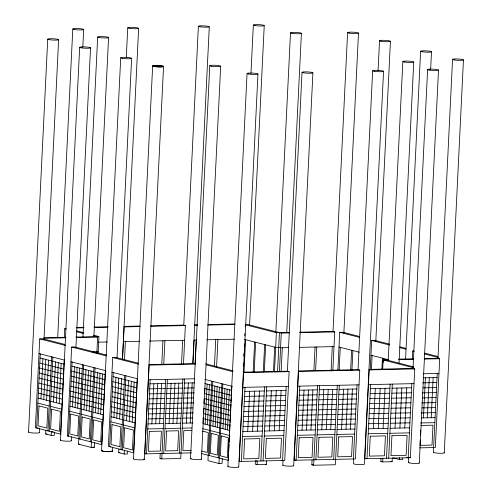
<?xml version="1.0" encoding="UTF-8"?>
<svg xmlns="http://www.w3.org/2000/svg" width="492" height="492" viewBox="0 0 492 492"><rect width="100%" height="100%" fill="white"/><g stroke="black" fill="none" stroke-linecap="round" stroke-linejoin="round"><path stroke-width="0.74" d="M28.554 432.105L47.724 39.151M64.919 344.449L42.853 338.81L39.717 338.877L35.387 427.689L60.59 434.135L64.2 360.039M40.258 353.914L36.648 428.009L37.902 427.978M40.941 398.815L42.896 358.717M39.452 432.628L39.674 428.022M44.016 338.994L58.622 39.674M44.12 339.744L44.194 338.275L65.565 337.801M43.776 399.541L45.731 359.443M46.611 400.267L48.567 360.169M54.458 432.425L54.317 435.309L51.18 435.377L45.707 433.975L45.879 430.371M47.988 430.912L51.599 356.817M49.249 431.232L52.859 357.137M51.18 435.377L51.352 431.773L53.241 431.73M53.542 402.038L55.498 361.94M57.699 337.506L72.791 28.973M56.377 402.763L58.333 362.666M59.212 403.483L61.168 363.391M64.292 337.537L64.723 328.717L65.977 328.693M60.491 440.235L79.661 47.306M82.822 47.146L83.683 29.495M105.374 370.562L101.764 444.657L67.324 435.851L71.654 347.038L74.79 346.971L106.678 355.126M68.474 436.146L72.084 362.05M72.515 406.884L74.464 366.792M71.389 440.752L71.574 436.914M75.916 347.893L90.559 47.829M75.098 407.542L77.047 367.45M77.681 408.206L79.63 368.108M82.951 337.088L97.68 37.017M94.538 442.622L94.304 447.351L91.168 447.425L78.542 444.196L82.416 364.695M79.95 439.079L83.56 364.99M83.991 409.818L85.946 369.726M86.574 410.482L88.529 370.384M89.157 411.14L91.112 371.048M93.886 336.842L108.578 37.54M90.282 441.724L93.892 367.629M91.168 447.425L95.042 367.924M96.838 353.317L97.631 337.094L93.56 336.079M98.129 352.795L98.923 336.571L93.744 335.255M95.473 412.757L97.422 372.659M98.056 413.415L100.005 373.323M100.639 414.073L102.588 373.981M101.549 450.715L120.718 57.792M126.278 57.705L127.742 27.78M138.658 363.299L115.86 357.463L112.717 357.536L108.388 446.342L133.59 452.788L137.2 378.699M113.258 372.573L109.648 446.668L110.903 446.638M113.941 417.468L115.897 377.376M112.44 451.238L112.637 447.406M117.022 357.616L131.616 58.314M116.776 418.194L118.732 378.102M122.465 359.062L138.639 28.302M119.611 418.92L121.567 378.828M122.557 359.191L124.119 326.909L140.195 326.553M127.465 451.078L127.323 453.962L124.181 454.036L118.707 452.634L118.886 449.03M124.494 359.916L125.386 341.583M120.989 449.565L124.599 375.476M122.25 449.891L125.86 375.796M124.181 454.036L124.359 450.426M126.542 420.691L128.498 380.599M129.378 421.416L131.333 381.325M132.213 422.142L134.168 382.05M133.492 458.907L152.655 65.946M144.384 459.43L163.553 66.463M150.152 379.756L146.536 453.845L145.318 453.538M151.874 423.84L153.836 383.748M155.755 423.753L157.711 383.662M161.77 364.437L162.92 340.753M159.636 423.673L161.591 383.576M163.744 364.394L164.894 340.71M184.629 378.994L180.748 458.495L161.788 458.913L159.962 458.446L160.195 453.716M161.788 458.913L165.669 379.412M163.775 453.47L167.391 379.375M169.113 423.464L171.075 383.366M172.993 423.378L174.949 383.28M176.874 423.292L178.83 383.2M181.523 364L182.673 340.323M183.75 325.538L198.387 26.242M183.498 363.957L185.361 325.556L183.541 325.095L150.62 325.821M179.291 453.126L182.907 379.031M186.351 423.083L188.313 382.985M192.809 363.662L209.285 26.759M192.919 363.754L194.069 340.077L196.314 340.021M190.232 422.997L192.188 382.905M195.084 363.705L196.234 340.027M190.527 458.618L209.776 65.676M202.944 422.886L203.227 417.161M203.436 412.868L203.645 408.569L210.41 410.297M203.928 402.843L204.137 398.545L210.896 400.279M204.414 392.819L204.623 388.526L211.388 390.254M201.419 459.134L220.674 66.199M205.164 424.184L207.126 384.086M207.421 424.756L209.377 384.664M211.831 381.165L207.95 460.666L218.965 463.482L222.107 463.415L222.341 458.679M209.211 455.512L212.833 381.417M214.45 366.331L215.748 339.597M212.931 426.17L214.887 386.072M216.585 367.05L217.919 339.548M215.182 426.742L217.144 386.651M217.439 427.32L219.395 387.229M218.227 457.818L221.849 383.729M218.965 463.482L222.851 383.981M222.95 428.729L224.905 388.637M225.201 429.307L227.156 389.215M227.458 429.885L229.413 389.793M227.845 466.434L247.064 73.486M228.54 454.344L228.245 460.383L201.277 453.483M228.651 452.08L229.02 444.528M229.131 442.265L229.536 434.042M229.604 432.609L230.022 424.018M230.096 422.585L230.514 413.993M230.582 412.56L231 403.969M231.074 402.536L231.492 393.944M231.56 392.518L231.867 386.288M250.975 73.394L253.343 25.043M243.3 366.189L243.448 363.133M243.786 356.263L243.934 353.207M244.272 346.331L244.383 344.037M244.788 335.784L244.893 333.576M245.25 326.227L245.323 324.757L248.466 324.689L281.289 333.084L289.69 332.899M238.743 466.957L257.962 74.009M244.001 372.555L245.613 339.714M241.369 461.41L245.004 387.315M249.561 325.649L264.241 25.566M247.716 431.379L249.684 391.288M253.134 372.567L254.628 342.014M254.173 372.057L255.631 342.266M252.593 431.275L254.561 391.183M255.434 460.592L255.256 464.202L257.082 464.669L266.498 464.46L266.676 460.856M257.476 431.17L259.444 391.078M257.082 464.669L257.255 461.059L256.043 460.752M263.3 372.069L264.647 344.566M264.339 371.558L265.649 344.824M260.883 460.986L264.518 386.89M263.054 460.936L266.689 386.847M269.401 430.912L271.369 390.814M273.466 371.571L274.665 347.124M275.84 332.112L290.508 32.81M274.468 371.823L276.381 332.684L245.323 324.757M274.278 430.801L276.246 390.709M277.55 371.761L279.468 332.617M279.413 371.46L281.289 333.084M281.135 371.423L282.297 347.746M279.155 430.697L281.123 390.605M286.738 332.635L301.405 33.333M286.203 386.423L282.568 460.512L281.35 460.198M282.802 465.211L283.023 460.61M287.377 371.589L302.02 72.287M289.124 371.657L284.733 460.463L239.198 461.453L243.558 372.647L289.124 371.657L287.297 371.189L243.257 372.143M293.699 465.733L312.912 72.81M299.769 386.122L296.129 460.211L294.302 459.743M302.045 430.199L304.013 390.101M306.485 430.1L308.453 390.008M310.932 430.002L312.9 389.91M313.89 370.716L315.046 347.032M315.612 370.673L316.774 346.995M339.271 385.261L335.372 464.762L313.644 465.235L311.817 464.768L312.051 460.038M313.644 465.235L317.543 385.734M315.882 459.786L319.517 385.691M321.793 429.768L323.761 389.676M326.239 429.67L328.207 389.578M331.091 371.103L332.284 346.657M332.998 331.897L347.604 32.583M332.85 370.304L334.726 331.928L332.906 331.46L300.077 332.174M330.686 429.571L332.654 389.479M337.887 369.959L339.714 332.321L342.856 332.254L359.775 336.571M333.662 459.399L337.297 385.304M339.148 370.279L340.273 347.364M343.859 333.189L358.496 33.099M341.546 429.338L343.514 389.246M345.993 429.239L347.961 389.147M350.642 370.119L351.614 350.261M351.903 370.439L352.875 350.581M350.439 429.147L352.407 389.049M353.41 458.968L357.051 384.879M353.674 459.073L353.447 463.673A5.455 0.658 2.8 0 0 358.908 464.589A5.455 0.658 2.8 0 0 364.344 464.196L383.557 71.272M358.022 370.046L372.665 70.75M359.757 370.119L355.39 458.925L294.154 460.254L298.515 371.448L359.757 370.119L357.93 369.652L298.22 370.95M378.077 70.663L379.541 40.738M370.242 369.713L371.669 340.482L374.812 340.415L389.639 344.203M370.624 384.572L366.983 458.667L365.771 458.353M371.392 370.009L372.1 355.495M375.796 341.325L390.433 41.254M373.33 428.637L375.298 388.545M378.213 428.532L380.181 388.44M381.872 369.59L382.432 358.133M382.665 369.517L383.133 359.966L388.539 359.843M383.391 362.247L383.582 358.428M392.296 458.113L392.118 461.724L382.696 461.927L380.869 461.459L381.011 458.575M383.09 428.427L385.058 388.336M382.696 461.927L382.874 458.323M388.243 360.039L402.843 61.506M386.497 458.243L390.138 384.147M388.668 458.193L392.302 384.104M395.014 428.169L396.983 388.077M398.987 363.631L413.741 62.023M399.891 428.065L401.859 387.967M402.757 458.12L402.69 459.473L399.547 459.54L399.645 457.517M405.549 359.732L420.617 51.229M404.768 427.954L406.743 387.862M412.321 359.062L412.72 350.962L413.975 350.937M411.816 383.68L408.182 457.769L406.355 457.302M408.397 462.505L408.661 457.129M412.979 368.871L427.616 69.55M414.738 368.914L369.178 369.904L364.818 458.716L410.346 457.726L414.738 368.914L412.911 368.447L368.871 369.406M430.648 69.397L431.509 51.746M420.205 439.996L419.94 445.352L432.007 445.094L432.985 425.193L420.918 425.457M420.432 435.402L420.691 430.045M419.295 463.027L438.513 70.073M423.44 417.892L425.408 377.794M427.32 417.806L429.288 377.715M431.201 417.72L433.163 377.628M433.366 452.332L433.593 447.732M437.935 358.699L452.548 59.384M433.612 447.56L437.247 373.465M424.116 358.563L437.862 358.268L439.688 358.736L435.334 447.523L419.571 447.861M444.264 452.855L463.446 59.907M76.426 327.444L84.021 327.278M93.892 327.057L108.32 326.743M123.824 326.405L139.906 326.055M194.451 324.855L197.489 324.788M208.116 324.554L234.696 323.97M76.734 327.943L83.566 327.789M94.2 327.555L107.865 327.254M150.915 326.319L185.361 325.556M194.752 325.353L197.79 325.292M207.667 325.071L235.004 324.468M43.893 337.77L66.033 337.284M75.959 337.063L98.923 336.571M276.381 332.684L289.388 332.401M76.254 337.567L97.631 337.094M299.61 332.684L334.726 331.928M98.308 342.168L107.311 341.971M123.406 341.626L139.482 341.27M149.433 341.054L184.648 340.279M206.745 339.794L234.432 339.185M96.949 351.3L98.209 351.27M278.804 347.309L275.661 347.383L244.604 339.455M92.232 351.891L96.918 351.792M288.207 347.616L280.569 347.782L278.749 347.315M299.536 347.37L334.013 346.62M148.848 364.597L195.416 363.57M388.237 359.344L384.424 359.424L386.245 359.892M398.926 359.111L413.434 358.797M195.718 364.068L149.15 365.095L144.814 453.888L191.357 452.861M398.458 359.627L413.729 359.295M424.418 359.062L439.688 358.736M148.43 379.793L194.235 378.785M423.206 373.772L438.969 373.428M149.955 383.834L165.472 383.489M167.194 383.452L182.71 383.114M184.432 383.071L194.777 382.844M423.471 377.838L437.044 377.542M422.579 382.862L436.798 382.555M149.709 388.846L165.226 388.502M166.948 388.465L182.464 388.12M184.186 388.083L193.885 387.874M242.839 387.364L288.398 386.374M297.789 386.165L359.031 384.836M368.453 384.621L414.018 383.631M244.807 391.392L264.321 390.968M266.486 390.925L286 390.5M299.567 390.199L317.346 389.812M319.32 389.769L337.094 389.387M339.074 389.344L356.848 388.957M370.421 388.655L389.935 388.231M392.106 388.182L411.619 387.757M422.979 387.862L436.552 387.567M149.463 393.858L164.98 393.514M166.702 393.477L182.218 393.133M183.94 393.096L194.285 392.868M244.561 396.404L264.075 395.98M266.24 395.937L285.754 395.513M299.32 395.211L317.1 394.824M319.074 394.781L336.848 394.393M338.828 394.35L356.602 393.969M370.175 393.661L389.689 393.237M391.86 393.194L411.373 392.77M149.224 398.871L164.734 398.526M166.462 398.489L181.972 398.145M183.7 398.108L193.393 397.893M422.087 392.887L436.306 392.579M244.315 401.417L263.829 400.992M265.994 400.943L285.508 400.525M299.075 400.224L316.854 399.836M318.828 399.793L336.602 399.406M338.582 399.363L356.356 398.981M369.929 398.674L389.443 398.249M391.614 398.206L411.127 397.782M148.978 403.883L164.494 403.538M166.216 403.502L181.732 403.157M183.454 403.12L193.799 402.893M422.487 397.887L436.06 397.591M298.828 405.236L316.608 404.848M318.582 404.805L336.356 404.418M338.336 404.375L356.11 403.987M369.683 403.686L389.197 403.262M391.368 403.219L410.882 402.794M244.069 406.429L263.583 406.005M265.748 405.955L285.262 405.531M148.732 408.895L164.248 408.551M165.97 408.514L181.487 408.169M183.208 408.132L192.907 407.917M421.595 402.911L435.814 402.604M243.823 411.441L263.337 411.017M265.502 410.968L285.016 410.543M298.582 410.248L316.362 409.861M318.336 409.818L336.11 409.43M338.09 409.387L355.864 409M369.437 408.698L388.951 408.274M391.122 408.231L410.636 407.807M148.486 413.901L164.002 413.563M165.724 413.526L181.24 413.182M182.963 413.145L193.307 412.917M421.995 407.911L435.568 407.616M243.577 416.453L263.091 416.029M265.256 415.98L284.77 415.555M298.337 415.26L316.116 414.873M318.09 414.83L335.864 414.442M337.844 414.399L355.618 414.012M369.191 413.711L388.705 413.286M390.876 413.237L410.389 412.813M421.103 412.936L435.322 412.628M148.24 418.913L163.756 418.575M165.478 418.538L180.995 418.194M182.717 418.157L192.415 417.942M243.331 421.466L262.845 421.041M265.01 420.992L284.524 420.568M298.09 420.266L315.87 419.885M317.844 419.842L335.618 419.455M337.598 419.412L355.372 419.024M368.945 418.723L388.459 418.298M390.63 418.249L410.143 417.825M421.503 417.936L435.076 417.64M148 423.926L163.51 423.587M165.238 423.544L180.748 423.206M182.477 423.169L192.815 422.936M243.085 426.478L262.599 426.054M264.764 426.004L284.278 425.58M297.844 425.279L315.624 424.897M317.598 424.854L335.372 424.467M337.352 424.424L355.126 424.036M368.699 423.735L388.213 423.311M390.384 423.261L409.897 422.837M147.754 428.938L163.27 428.594M164.992 428.557L180.509 428.218M182.231 428.175L191.929 427.966M420.611 422.96L434.83 422.653M191.806 430.469L183.83 430.648L182.858 450.543L191.154 450.358M45.707 433.975L46.961 433.95M242.839 431.484L262.353 431.06M264.518 431.017L284.032 430.592M297.599 430.291L315.378 429.903M317.352 429.86L335.126 429.479M337.106 429.436L354.88 429.049M368.453 428.747L387.967 428.323M390.138 428.274L409.651 427.849M67.324 435.851L68.579 435.82M242.593 436.496L262.107 436.072M264.272 436.029L283.786 435.604M297.353 435.303L315.132 434.916M317.106 434.873L334.88 434.491M336.86 434.448L354.634 434.061M368.207 433.759L387.721 433.335M389.892 433.286L409.406 432.862M78.542 444.196L79.796 444.165M118.707 452.634L119.962 452.603M159.962 458.446L161.481 458.415M380.869 461.459L382.321 461.428M311.817 464.768L313.318 464.737M400.021 346.848L405.955 348.367M424.682 353.151L437.923 356.528M339.714 332.321L359.578 337.389M371.669 340.482L389.467 345.027M399.848 347.678L405.777 349.191M412.72 350.962L414.19 351.343M424.485 353.969L438.464 357.536M338.994 347.038L359.252 352.211M370.95 355.199L387.272 359.369M386.275 359.892L413.631 366.897M383.133 359.966L413.446 367.721M76.74 330.913L83.394 332.61M205.674 363.834L233.03 370.833M64.723 328.717L66.205 329.093M76.555 331.737L83.21 333.435M206.228 364.849L232.851 371.657M204.77 379.357L232.132 386.355M39.717 338.877L65.461 345.464M71.654 347.038L106.5 355.956M112.717 357.536L138.461 364.117M204.869 383.514L211.634 385.242M212.636 385.5L221.652 387.807M222.648 388.059L231.664 390.365M212.39 390.507L221.406 392.819M222.409 393.071L231.424 395.377M204.377 393.532L211.142 395.267M212.144 395.519L221.16 397.825M222.163 398.083L231.178 400.39M38.997 353.594L64.741 360.181M70.934 361.755L105.786 370.673M111.998 372.253L137.742 378.834M211.898 400.531L220.914 402.837M221.917 403.096L230.933 405.402M71.881 366.128L82.213 368.772M83.363 369.068L93.695 371.706M94.839 372.001L105.171 374.646M113.062 376.651L124.402 379.553M125.663 379.873L137.004 382.776M40.061 357.998L51.402 360.894M52.662 361.22L64.003 364.117M203.891 403.557L210.65 405.291M211.652 405.543L220.668 407.85M221.671 408.108L230.687 410.414M39.815 363.01L51.156 365.907M52.416 366.226L63.757 369.129M71.641 371.14L81.973 373.785M83.117 374.08L93.449 376.718M94.599 377.013L104.931 379.658M112.816 381.663L124.156 384.566M125.417 384.885L136.758 387.788M408.526 457.259L410.346 457.726M211.406 410.556L220.428 412.862M221.425 413.12L230.44 415.426M392.936 457.849L399.547 459.54M39.569 368.016L50.91 370.919M52.17 371.239L63.511 374.141M71.395 376.152L81.727 378.797M82.871 379.086L93.203 381.731M94.353 382.026L104.685 384.664M112.576 386.675L123.916 389.578M125.171 389.898L136.512 392.8M390.9 461.41L392.118 461.724M203.399 413.581L210.164 415.309M211.166 415.568L220.182 417.874M221.185 418.132L230.201 420.439M39.329 373.028L50.67 375.931M51.924 376.251L63.265 379.154M71.149 381.165L81.481 383.809M82.631 384.098L92.963 386.743M94.107 387.038L104.439 389.676M112.33 391.687L123.67 394.59M124.931 394.91L136.272 397.813M203.153 418.594L209.918 420.322M210.92 420.58L219.936 422.886M220.939 423.145L229.955 425.451M39.083 378.041L50.424 380.943M51.685 381.263L63.025 384.166M70.909 386.177L81.235 388.821M82.385 389.111L92.717 391.755M93.867 392.05L104.199 394.689M112.084 396.7L123.424 399.602M124.685 399.922L136.026 402.825M202.913 423.606L209.672 425.334M210.674 425.592L219.69 427.899M220.693 428.157L229.709 430.463M38.837 383.053L50.178 385.956M51.439 386.275L62.779 389.178M70.663 391.189L80.995 393.828M82.139 394.123L92.471 396.767M93.621 397.062L103.953 399.701M111.838 401.712L123.178 404.608M124.439 404.934L135.78 407.831M202.667 428.618L209.426 430.346M210.428 430.605L219.444 432.911M220.447 433.163L229.463 435.469M38.591 388.065L49.932 390.968M51.193 391.288L62.533 394.19M70.418 396.201L80.75 398.84M81.9 399.135L92.232 401.779M93.375 402.069L103.707 404.713M111.598 406.724L122.939 409.621M124.199 409.947L135.54 412.843M202.544 431.121L208.307 432.597L207.335 452.492L201.72 451.059M38.351 393.077L49.692 395.98M50.953 396.3L62.293 399.197M70.171 401.214L80.504 403.852M81.654 404.147L91.986 406.792M93.129 407.081L103.461 409.725M111.352 411.736L122.692 414.633M123.953 414.959L135.294 417.856M38.105 398.089L49.446 400.986M50.707 401.312L62.047 404.209M69.932 406.22L80.264 408.864M81.408 409.159L91.74 411.798M92.89 412.093L103.222 414.738M111.106 416.749L122.447 419.645M123.707 419.971L135.048 422.868M37.859 403.102L49.2 405.998M50.461 406.324L61.801 409.221M69.686 411.232L80.018 413.877M81.168 414.172L91.494 416.81M92.644 417.105L102.976 419.75M110.866 421.755L122.207 424.657M123.461 424.977L134.802 427.88M265.286 464.153L266.498 464.46M92.822 446.976L94.304 447.351M201.234 458.956A5.455 0.652 2.8 0 1 195.275 459.491A5.455 0.652 2.8 0 1 191.247 458.323M419.104 462.849A5.455 0.658 2.8 0 1 413.151 463.384A5.455 0.658 2.8 0 1 409.123 462.209M238.552 466.779A5.455 0.658 2.8 0 1 232.599 467.314A5.455 0.658 2.8 0 1 228.571 466.145M143.646 459.067A5.455 0.658 2.8 0 1 139.666 459.854A5.455 0.658 2.8 0 1 133.67 458.747M39.262 432.45A5.455 0.658 2.8 0 1 34.016 433.022A5.455 0.658 2.8 0 1 28.733 431.945M71.199 440.574A5.455 0.658 2.8 0 1 65.953 441.152A5.455 0.658 2.8 0 1 60.676 440.069M293.509 465.555A5.455 0.658 2.8 0 1 288.263 466.133A5.455 0.658 2.8 0 1 282.98 465.051M444.073 452.677A5.455 0.658 2.8 0 1 438.827 453.249A5.455 0.658 2.8 0 1 433.55 452.173M38.997 405.931L38.032 425.826L46.851 428.083L47.822 408.182L38.997 405.931M51.599 409.153L50.633 429.049L59.452 431.306L60.418 411.404L51.599 409.153M70.713 414.036L69.741 433.932L77.779 435.986L78.745 416.091L70.713 414.036M82.189 416.97L81.223 436.865L89.255 438.919L90.227 419.024L82.189 416.97M93.671 419.904L92.699 439.805L100.737 441.859L101.703 421.958L93.671 419.904M112.004 424.584L111.032 444.485L119.851 446.736L120.823 426.841L112.004 424.584M124.599 427.806L123.633 447.708L132.453 449.959L133.424 430.063L124.599 427.806M149.353 431.404L148.381 451.305L160.447 451.035L161.419 431.14L149.353 431.404M166.591 431.029L165.62 450.924L177.686 450.66L178.657 430.758L166.591 431.029M211.308 433.366L210.336 453.261L217.347 455.057L218.325 435.162L211.308 433.366M221.326 435.93L220.355 455.826L227.365 457.622L228.337 437.72L221.326 435.93M244.635 438.956L243.663 458.851L258.835 458.526L259.813 438.624L244.635 438.956M266.32 438.489L265.342 458.384L280.52 458.052L281.498 438.157L266.32 438.489M299.204 437.769L298.226 457.665L312.057 457.363L313.029 437.468L299.204 437.769M318.957 437.339L317.98 457.234L331.805 456.933L332.783 437.037L318.957 437.339M338.711 436.908L337.733 456.804L351.559 456.508L352.536 436.607L338.711 436.908M370.255 436.213L369.277 456.115L384.455 455.783L385.433 435.887L370.255 436.213M391.933 435.746L390.956 455.641L406.134 455.315L407.112 435.414L391.933 435.746M404.449 62.047A5.455 0.658 2.8 0 0 413.557 62.189A5.455 0.658 2.8 0 0 406.866 61.063A5.455 0.658 2.8 0 0 404.449 62.047M292.113 33.351A5.455 0.658 2.8 0 0 301.221 33.493A5.455 0.658 2.8 0 0 294.53 32.374A5.455 0.658 2.8 0 0 292.113 33.351M99.286 37.558A5.455 0.658 2.8 0 0 108.394 37.7A5.455 0.658 2.8 0 0 101.703 36.574A5.455 0.658 2.8 0 0 99.286 37.558M211.382 66.217A5.455 0.652 2.8 0 0 220.49 66.365A5.455 0.652 2.8 0 0 213.799 65.239A5.455 0.652 2.8 0 0 211.382 66.217M254.948 25.584A5.455 0.658 2.8 0 0 264.056 25.725A5.455 0.658 2.8 0 0 257.365 24.6A5.455 0.658 2.8 0 0 254.948 25.584M429.221 70.092A5.455 0.658 2.8 0 0 438.329 70.233A5.455 0.658 2.8 0 0 431.638 69.114A5.455 0.658 2.8 0 0 429.221 70.092M199.998 26.777A5.455 0.658 2.8 0 0 209.1 26.925A5.455 0.658 2.8 0 0 202.409 25.799A5.455 0.658 2.8 0 0 199.998 26.777M374.271 71.291A5.455 0.658 2.8 0 0 383.379 71.432A5.455 0.658 2.8 0 0 376.688 70.307A5.455 0.658 2.8 0 0 374.271 71.291M248.669 74.028A5.455 0.658 2.8 0 0 257.777 74.169A5.455 0.658 2.8 0 0 251.086 73.044A5.455 0.658 2.8 0 0 248.669 74.028M154.279 66.5A5.455 0.658 2.8 0 0 163.387 66.641A5.455 0.658 2.8 0 0 156.677 65.504A5.455 0.658 2.8 0 0 154.26 66.488A5.455 0.658 2.8 0 0 163.369 66.629A5.455 0.658 2.8 0 0 156.696 65.516A5.455 0.658 2.8 0 0 154.279 66.5M49.329 39.692A5.455 0.658 2.8 0 0 58.437 39.834A5.455 0.658 2.8 0 0 51.746 38.708A5.455 0.658 2.8 0 0 49.329 39.692M81.266 47.847A5.455 0.658 2.8 0 0 90.374 47.988A5.455 0.658 2.8 0 0 83.683 46.869A5.455 0.658 2.8 0 0 81.266 47.847M303.625 72.828A5.455 0.658 2.8 0 0 312.734 72.97A5.455 0.658 2.8 0 0 306.042 71.85A5.455 0.658 2.8 0 0 303.625 72.828M129.353 28.321A5.455 0.658 2.8 0 0 138.455 28.462A5.455 0.658 2.8 0 0 131.764 27.337A5.455 0.658 2.8 0 0 129.353 28.321M74.397 29.514A5.455 0.658 2.8 0 0 83.505 29.655A5.455 0.658 2.8 0 0 76.814 28.53A5.455 0.658 2.8 0 0 74.397 29.514M107.016 451.638A5.455 0.658 2.8 0 0 111.715 450.881A5.455 0.658 2.8 0 1 107.01 451.631A5.455 0.658 2.8 0 1 102.275 450.426A5.455 0.658 2.8 0 0 107.01 451.631M122.342 58.339A5.455 0.658 2.8 0 0 131.45 58.48A5.455 0.658 2.8 0 0 124.759 57.355A5.455 0.658 2.8 0 0 122.342 58.339M422.222 51.771A5.455 0.658 2.8 0 0 431.33 51.906A5.455 0.658 2.8 0 0 424.639 50.787A5.455 0.658 2.8 0 0 422.222 51.771M349.209 33.118A5.455 0.658 2.8 0 0 358.317 33.259A5.455 0.658 2.8 0 0 351.626 32.14A5.455 0.658 2.8 0 0 349.209 33.118M454.159 59.926A5.455 0.658 2.8 0 0 463.267 60.067A5.455 0.658 2.8 0 0 456.576 58.942A5.455 0.658 2.8 0 0 454.159 59.926M381.146 41.279A5.455 0.658 2.8 0 0 390.254 41.414A5.455 0.658 2.8 0 0 383.563 40.295A5.455 0.658 2.8 0 0 381.146 41.279"/></g></svg>
